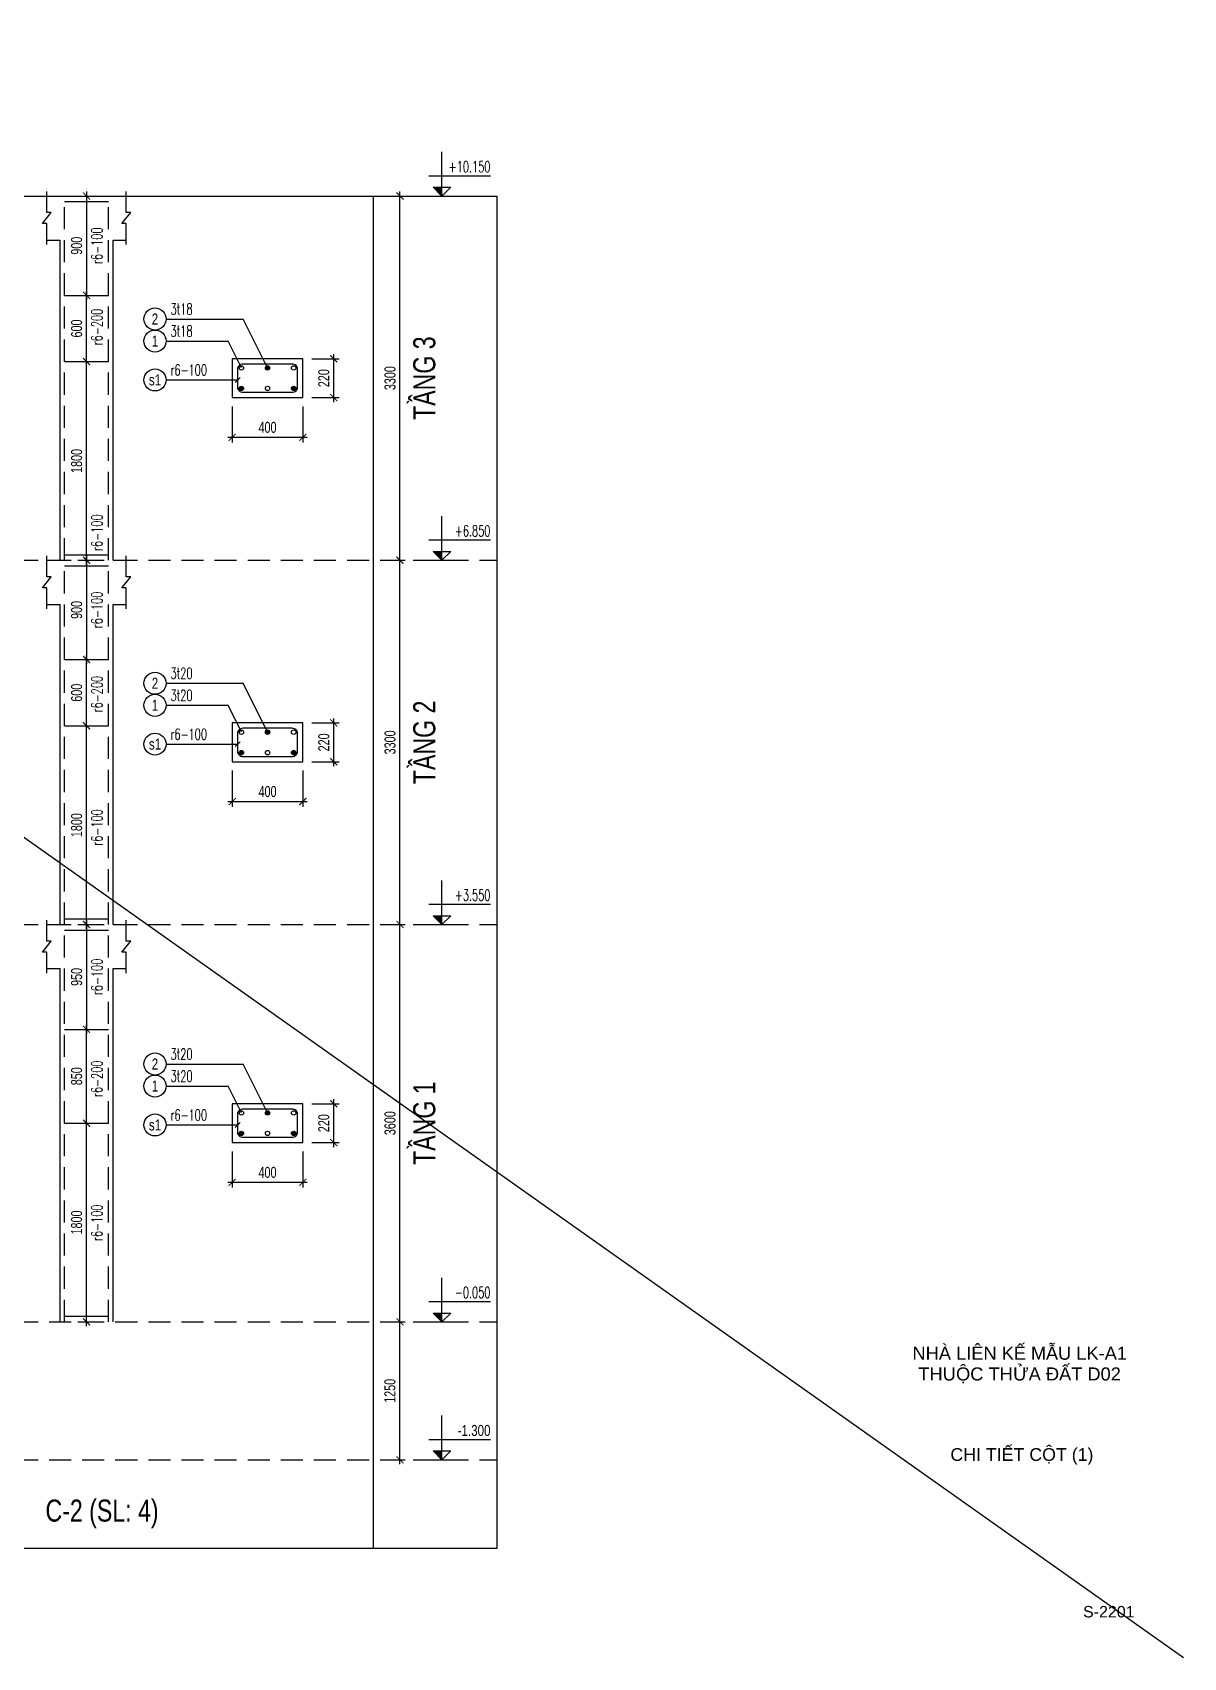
# Model space of a CAD drawing. Header units: millimetres. Extents: x -529861 to -223882, y -171969 to 61504.
# Drawn here: x -465816 to -459297, y -81333 to -72131 of the extents above; entities that cross this region are included whole.
import ezdxf
from ezdxf.enums import TextEntityAlignment as Align

# ---------------------------------------------------------------- set-up
doc = ezdxf.new("R2010")
doc.units = ezdxf.units.MM
doc.header["$LTSCALE"] = 5000
doc.linetypes.add('HIDDEN', pattern=[0.375, 0.25, -0.125])
doc.layers.get('Defpoints').update_dxf_attribs({"color": 143})
doc.layers.add('G-ANNO-TTLB', color=7, linetype='Continuous', lineweight=18)
for name, color, linetype in [('KC_DIM', 1, 'Continuous'), ('KCS_BORDER', 3, 'Continuous'), ('KCS_CHI', 1, 'Continuous'), ('KCS_DIM', 1, 'Continuous'), ('KCS_HATCH', 201, 'Continuous'), ('KCS_HIDDEN', 8, 'HIDDEN'), ('KCS_SOTHEP_CIRCLE', 1, 'Continuous'), ('KCS_SOTHEP_TEXT', 2, 'Continuous'), ('KCS_STEEL', 4, 'Continuous'), ('KCS_STEEL_HIDDEN', 4, 'HIDDEN'), ('KCS_STEEL_SNODE', 6, 'Continuous'), ('KCS_TEXT', 2, 'Continuous'), ('KCS_TEXT_BANVE_SO', 1, 'Continuous'), ('KCS_TEXT_BANVE_TEN', 162, 'Continuous'), ('KCS_TEXT_TCK', 4, 'Continuous')]:
    doc.layers.add(name, color=color, linetype=linetype)
doc.layers.add('KCS_Plotter', color=11, linetype='Continuous', plot=False)
doc.styles.add('Arial_13', font='arial.ttf', dxfattribs={"height": 2.5})
doc.styles.add('Arial_14', font='arial.ttf', dxfattribs={"height": 2.5})
doc.styles.add('KCS_BIGTEXT', font='arial.ttf', dxfattribs={"width": 0.75})
doc.styles.add('KCS_SMTEXT', font='arial.ttf', dxfattribs={"width": 0.7})
doc.styles.add('vnsimpli', font='vnsimli.shx', dxfattribs={"width": 0.65})
doc.dimstyles.new('KCS_DIM25', dxfattribs={"dimscale": 25, "dimtxt": 2.5, "dimasz": 1.6, "dimexe": 1.2, "dimexo": 0, "dimgap": 1, "dimtad": 1, "dimdec": 0, "dimzin": 0, "dimdsep": 46, "dimtxsty": 'KCS_SMTEXT', "dimblk": 'ARCHTICK', "dimcen": 0, "dimdle": 1, "dimclrd": 256, "dimclre": 256, "dimclrt": 2, "dimadec": 0, "dimazin": 0, "dimtfac": 1, "dimtdec": 0, "dimtix": 1, "dimtmove": 2, "dimatfit": 3, "dimfxl": 1, "dimtolj": 1, "dimtzin": 0, "dimarcsym": 0})
doc.dimstyles.new('KCS_DIM25_40', dxfattribs={"dimtxt": 62.5, "dimasz": 40, "dimexe": 30, "dimexo": 0, "dimgap": 25, "dimtad": 1, "dimdec": 0, "dimlfac": 1.6, "dimzin": 13, "dimdsep": 46, "dimtxsty": 'KCS_SMTEXT', "dimblk": 'ARCHTICK', "dimblk1": 'ARCHTICK', "dimcen": 0, "dimdle": 25, "dimclrt": 2, "dimadec": 0, "dimazin": 0, "dimtfac": 1, "dimtdec": 0, "dimtix": 1, "dimtmove": 2, "dimatfit": 3, "dimfxl": 1, "dimtolj": 1, "dimtzin": 13, "dimarcsym": 0})

# ---------------------------------------------------------------- blocks, each defined once
blk = doc.blocks.new('COS_CD')
at = {"layer": 'KCS_HATCH'}
blk.add_hatch(color=256, dxfattribs=at).paths.add_polyline_path([(37.5, 50), (87.5, 0), (87.5, 50)])
at = {"layer": 'KCS_CHI'}
for p, q in [((0, 0), (175, 0)), ((37.5, 50), (137.5, 50)), ((87.5, 0), (37.5, 50)), ((87.5, 0), (87.5, 50)), ((87.5, 0), (137.5, 50))]:
    blk.add_line(p, q, dxfattribs=at)
blk = doc.blocks.new('_ArchTick')
at = {"color": 0, "linetype": 'ByBlock', "const_width": 0.15}
blk.add_lwpolyline([(-0.5, -0.5), (0.5, 0.5)], dxfattribs=at)
blk = doc.blocks.new('*D1069')
at = {"layer": 'Defpoints', "color": 0, "linetype": 'ByBlock', "ltscale": 1500, "transparency": 16777216}
for p in [(-463809.7, -77182.1), (-463734.7, -77182.1), (-463809.7, -79432.1)]:
    blk.add_point(p, dxfattribs=at)
at = {"layer": 'KCS_DIM', "color": 0, "linetype": 'ByBlock', "lineweight": -2, "ltscale": 1500, "transparency": 16777216}
for p, q in [((-463809.7, -77182.1), (-463704.7, -77182.1)), ((-463734.7, -79457.1), (-463734.7, -77157.1)), ((-463809.7, -79432.1), (-463704.7, -79432.1))]:
    blk.add_line(p, q, dxfattribs=at)
at = {"layer": 'KCS_DIM', "color": 0, "linetype": 'ByBlock', "lineweight": -2, "ltscale": 1500, "transparency": 16777216, "xscale": 40, "yscale": 40, "zscale": 40}
for p, rotation in [((-463734.7, -77182.1), 90), ((-463734.7, -79432.1), 270)]:
    blk.add_blockref('_ArchTick', p, dxfattribs=dict(at, rotation=rotation))
at = {"layer": 'KCS_DIM', "color": 2, "linetype": 'ByBlock', "ltscale": 1500, "transparency": 16777216, "insert": (-463790.9, -78307.1), "char_height": 62.5, "attachment_point": 5, "rotation": 90, "style": 'KCS_SMTEXT'}
blk.add_mtext('\\A1;3600', dxfattribs=at)
blk = doc.blocks.new('*D1070')
at = {"layer": 'Defpoints', "color": 0, "linetype": 'ByBlock', "ltscale": 1500, "transparency": 16777216}
for p in [(-463809.7, -75119.6), (-463734.7, -75119.6), (-463809.7, -77182.1)]:
    blk.add_point(p, dxfattribs=at)
at = {"layer": 'KCS_DIM', "color": 0, "linetype": 'ByBlock', "lineweight": -2, "ltscale": 1500, "transparency": 16777216}
for p, q in [((-463809.7, -75119.6), (-463704.7, -75119.6)), ((-463734.7, -77207.1), (-463734.7, -75094.6)), ((-463809.7, -77182.1), (-463704.7, -77182.1))]:
    blk.add_line(p, q, dxfattribs=at)
at = {"layer": 'KCS_DIM', "color": 0, "linetype": 'ByBlock', "lineweight": -2, "ltscale": 1500, "transparency": 16777216, "xscale": 40, "yscale": 40, "zscale": 40}
for p, rotation in [((-463734.7, -75119.6), 90), ((-463734.7, -77182.1), 270)]:
    blk.add_blockref('_ArchTick', p, dxfattribs=dict(at, rotation=rotation))
at = {"layer": 'KCS_DIM', "color": 2, "linetype": 'ByBlock', "ltscale": 1500, "transparency": 16777216, "insert": (-463790.9, -76150.9), "char_height": 62.5, "attachment_point": 5, "rotation": 90, "style": 'KCS_SMTEXT'}
blk.add_mtext('\\A1;3300', dxfattribs=at)
blk = doc.blocks.new('*D1071')
at = {"layer": 'Defpoints', "color": 0, "linetype": 'ByBlock', "ltscale": 1500, "transparency": 16777216}
for p in [(-463809.7, -73057.1), (-463734.7, -73057.1), (-463809.7, -75119.6)]:
    blk.add_point(p, dxfattribs=at)
at = {"layer": 'KCS_DIM', "color": 0, "linetype": 'ByBlock', "lineweight": -2, "ltscale": 1500, "transparency": 16777216}
for p, q in [((-463809.7, -73057.1), (-463704.7, -73057.1)), ((-463734.7, -75144.6), (-463734.7, -73032.1)), ((-463809.7, -75119.6), (-463704.7, -75119.6))]:
    blk.add_line(p, q, dxfattribs=at)
at = {"layer": 'KCS_DIM', "color": 0, "linetype": 'ByBlock', "lineweight": -2, "ltscale": 1500, "transparency": 16777216, "xscale": 40, "yscale": 40, "zscale": 40}
for p, rotation in [((-463734.7, -73057.1), 90), ((-463734.7, -75119.6), 270)]:
    blk.add_blockref('_ArchTick', p, dxfattribs=dict(at, rotation=rotation))
at = {"layer": 'KCS_DIM', "color": 2, "linetype": 'ByBlock', "ltscale": 1500, "transparency": 16777216, "insert": (-463790.9, -74088.4), "char_height": 62.5, "attachment_point": 5, "rotation": 90, "style": 'KCS_SMTEXT'}
blk.add_mtext('\\A1;3300', dxfattribs=at)
blk = doc.blocks.new('*D1099')
at = {"layer": 'Defpoints', "color": 0, "linetype": 'ByBlock', "ltscale": 1500, "transparency": 16777216}
for p in [(-465559.7, -78307.1), (-465509.7, -78307.1), (-465559.7, -79432.1)]:
    blk.add_point(p, dxfattribs=at)
at = {"layer": 'KCS_DIM', "color": 0, "linetype": 'ByBlock', "lineweight": -2, "ltscale": 1500, "transparency": 16777216}
for p, q in [((-465559.7, -78307.1), (-465479.7, -78307.1)), ((-465509.7, -79457.1), (-465509.7, -78282.1)), ((-465559.7, -79432.1), (-465479.7, -79432.1))]:
    blk.add_line(p, q, dxfattribs=at)
at = {"layer": 'KCS_DIM', "color": 0, "linetype": 'ByBlock', "lineweight": -2, "ltscale": 1500, "transparency": 16777216, "xscale": 40, "yscale": 40, "zscale": 40}
for p, rotation in [((-465509.7, -78307.1), 90), ((-465509.7, -79432.1), 270)]:
    blk.add_blockref('_ArchTick', p, dxfattribs=dict(at, rotation=rotation))
at = {"layer": 'KCS_DIM', "color": 2, "linetype": 'ByBlock', "ltscale": 1500, "transparency": 16777216, "insert": (-465565.9, -78869.6), "char_height": 62.5, "attachment_point": 5, "rotation": 90, "style": 'KCS_SMTEXT'}
blk.add_mtext('\\A1;1800', dxfattribs=at)
blk = doc.blocks.new('*D1100')
at = {"layer": 'Defpoints', "color": 0, "linetype": 'ByBlock', "ltscale": 1500, "transparency": 16777216}
for p in [(-465559.7, -77182.1), (-465559.7, -77775.9), (-465509.7, -77775.9)]:
    blk.add_point(p, dxfattribs=at)
at = {"layer": 'KCS_DIM', "color": 0, "linetype": 'ByBlock', "lineweight": -2, "ltscale": 1500, "transparency": 16777216}
for p, q in [((-465559.7, -77182.1), (-465479.7, -77182.1)), ((-465509.7, -77157.1), (-465509.7, -77800.9)), ((-465559.7, -77775.9), (-465479.7, -77775.9))]:
    blk.add_line(p, q, dxfattribs=at)
at = {"layer": 'KCS_DIM', "color": 0, "linetype": 'ByBlock', "lineweight": -2, "ltscale": 1500, "transparency": 16777216, "xscale": 40, "yscale": 40, "zscale": 40}
for p, rotation in [((-465509.7, -77182.1), 90), ((-465509.7, -77775.9), 270)]:
    blk.add_blockref('_ArchTick', p, dxfattribs=dict(at, rotation=rotation))
at = {"layer": 'KCS_DIM', "color": 2, "linetype": 'ByBlock', "ltscale": 1500, "transparency": 16777216, "insert": (-465565.9, -77479), "char_height": 62.5, "attachment_point": 5, "rotation": 90, "style": 'KCS_SMTEXT'}
blk.add_mtext('\\A1;950', dxfattribs=at)
blk = doc.blocks.new('*D1101')
at = {"layer": 'Defpoints', "color": 0, "linetype": 'ByBlock', "ltscale": 1500, "transparency": 16777216}
for p in [(-465559.7, -77775.9), (-465509.7, -77775.9), (-465559.7, -78307.1)]:
    blk.add_point(p, dxfattribs=at)
at = {"layer": 'KCS_DIM', "color": 0, "linetype": 'ByBlock', "lineweight": -2, "ltscale": 1500, "transparency": 16777216}
for p, q in [((-465509.7, -78332.1), (-465509.7, -77750.9)), ((-465559.7, -77775.9), (-465479.7, -77775.9)), ((-465559.7, -78307.1), (-465479.7, -78307.1))]:
    blk.add_line(p, q, dxfattribs=at)
at = {"layer": 'KCS_DIM', "color": 0, "linetype": 'ByBlock', "lineweight": -2, "ltscale": 1500, "transparency": 16777216, "xscale": 40, "yscale": 40, "zscale": 40}
for p, rotation in [((-465509.7, -77775.9), 90), ((-465509.7, -78307.1), 270)]:
    blk.add_blockref('_ArchTick', p, dxfattribs=dict(at, rotation=rotation))
at = {"layer": 'KCS_DIM', "color": 2, "linetype": 'ByBlock', "ltscale": 1500, "transparency": 16777216, "insert": (-465565.9, -78041.5), "char_height": 62.5, "attachment_point": 5, "rotation": 90, "style": 'KCS_SMTEXT'}
blk.add_mtext('\\A1;850', dxfattribs=at)
blk = doc.blocks.new('*D1102')
at = {"layer": 'Defpoints', "color": 0, "linetype": 'ByBlock', "ltscale": 1500, "transparency": 16777216}
for p in [(-464684.7, -78467.1), (-464284.7, -78467.1), (-464284.7, -78642.1)]:
    blk.add_point(p, dxfattribs=at)
at = {"layer": 'KCS_DIM', "linetype": 'ByBlock', "lineweight": -2, "ltscale": 1500, "transparency": 16777216}
for p, q in [((-464684.7, -78467.1), (-464684.7, -78672.1)), ((-464284.7, -78467.1), (-464284.7, -78672.1)), ((-464709.7, -78642.1), (-464259.7, -78642.1))]:
    blk.add_line(p, q, dxfattribs=at)
at = {"layer": 'KCS_DIM', "linetype": 'ByBlock', "lineweight": -2, "ltscale": 1500, "transparency": 16777216, "xscale": 40, "yscale": 40, "zscale": 40, "rotation": 180}
blk.add_blockref('_ArchTick', (-464684.7, -78642.1), dxfattribs=at)
at = {"layer": 'KCS_DIM', "linetype": 'ByBlock', "lineweight": -2, "ltscale": 1500, "transparency": 16777216, "xscale": 40, "yscale": 40, "zscale": 40}
blk.add_blockref('_ArchTick', (-464284.7, -78642.1), dxfattribs=at)
at = {"layer": 'KCS_DIM', "color": 2, "linetype": 'ByBlock', "ltscale": 1500, "transparency": 16777216, "insert": (-464484.7, -78585.9), "char_height": 62.5, "attachment_point": 5, "style": 'KCS_SMTEXT'}
blk.add_mtext('\\A1;400', dxfattribs=at)
blk = doc.blocks.new('*D1103')
at = {"layer": 'Defpoints', "color": 0, "linetype": 'ByBlock', "ltscale": 1500, "transparency": 16777216}
for p in [(-464234.7, -78197.1), (-464109.7, -78197.1), (-464234.7, -78417.1)]:
    blk.add_point(p, dxfattribs=at)
at = {"layer": 'KCS_DIM', "linetype": 'ByBlock', "lineweight": -2, "ltscale": 1500, "transparency": 16777216}
for p, q in [((-464234.7, -78197.1), (-464079.7, -78197.1)), ((-464109.7, -78442.1), (-464109.7, -78172.1)), ((-464234.7, -78417.1), (-464079.7, -78417.1))]:
    blk.add_line(p, q, dxfattribs=at)
at = {"layer": 'KCS_DIM', "linetype": 'ByBlock', "lineweight": -2, "ltscale": 1500, "transparency": 16777216, "xscale": 40, "yscale": 40, "zscale": 40}
for p, rotation in [((-464109.7, -78197.1), 90), ((-464109.7, -78417.1), 270)]:
    blk.add_blockref('_ArchTick', p, dxfattribs=dict(at, rotation=rotation))
at = {"layer": 'KCS_DIM', "color": 2, "linetype": 'ByBlock', "ltscale": 1500, "transparency": 16777216, "insert": (-464165.9, -78307.1), "char_height": 62.5, "attachment_point": 5, "rotation": 90, "style": 'KCS_SMTEXT'}
blk.add_mtext('\\A1;220', dxfattribs=at)
blk = doc.blocks.new('KC_SNODE')
at = {"layer": 'KCS_STEEL_SNODE'}
blk.add_hatch(color=256, dxfattribs=at).paths.add_polyline_path([(12.5, 0, 1), (-12.5, 0, 1)])
blk.add_circle((0, 0), 12.5, dxfattribs=at)
blk = doc.blocks.new('KC_SNODE_2')
at = {"layer": 'KCS_STEEL_SNODE', "color": 3}
blk.add_circle((0, 0), 12.5, dxfattribs=at)
blk = doc.blocks.new('*D1107')
at = {"layer": 'Defpoints', "color": 0, "linetype": 'ByBlock', "ltscale": 1500, "transparency": 16777216}
for p in [(-465559.7, -76057.1), (-465509.7, -76057.1), (-465559.7, -77182.1)]:
    blk.add_point(p, dxfattribs=at)
at = {"layer": 'KCS_DIM', "color": 0, "linetype": 'ByBlock', "lineweight": -2, "ltscale": 1500, "transparency": 16777216}
for p, q in [((-465559.7, -76057.1), (-465479.7, -76057.1)), ((-465509.7, -77207.1), (-465509.7, -76032.1)), ((-465559.7, -77182.1), (-465479.7, -77182.1))]:
    blk.add_line(p, q, dxfattribs=at)
at = {"layer": 'KCS_DIM', "color": 0, "linetype": 'ByBlock', "lineweight": -2, "ltscale": 1500, "transparency": 16777216, "xscale": 40, "yscale": 40, "zscale": 40}
for p, rotation in [((-465509.7, -76057.1), 90), ((-465509.7, -77182.1), 270)]:
    blk.add_blockref('_ArchTick', p, dxfattribs=dict(at, rotation=rotation))
at = {"layer": 'KCS_DIM', "color": 2, "linetype": 'ByBlock', "ltscale": 1500, "transparency": 16777216, "insert": (-465565.9, -76619.6), "char_height": 62.5, "attachment_point": 5, "rotation": 90, "style": 'KCS_SMTEXT'}
blk.add_mtext('\\A1;1800', dxfattribs=at)
blk = doc.blocks.new('*D1108')
at = {"layer": 'Defpoints', "color": 0, "linetype": 'ByBlock', "ltscale": 1500, "transparency": 16777216}
for p in [(-465559.7, -75119.6), (-465559.7, -75682.1), (-465509.7, -75682.1)]:
    blk.add_point(p, dxfattribs=at)
at = {"layer": 'KCS_DIM', "color": 0, "linetype": 'ByBlock', "lineweight": -2, "ltscale": 1500, "transparency": 16777216}
for p, q in [((-465559.7, -75119.6), (-465479.7, -75119.6)), ((-465509.7, -75094.6), (-465509.7, -75707.1)), ((-465559.7, -75682.1), (-465479.7, -75682.1))]:
    blk.add_line(p, q, dxfattribs=at)
at = {"layer": 'KCS_DIM', "color": 0, "linetype": 'ByBlock', "lineweight": -2, "ltscale": 1500, "transparency": 16777216, "xscale": 40, "yscale": 40, "zscale": 40}
for p, rotation in [((-465509.7, -75119.6), 90), ((-465509.7, -75682.1), 270)]:
    blk.add_blockref('_ArchTick', p, dxfattribs=dict(at, rotation=rotation))
at = {"layer": 'KCS_DIM', "color": 2, "linetype": 'ByBlock', "ltscale": 1500, "transparency": 16777216, "insert": (-465565.9, -75400.9), "char_height": 62.5, "attachment_point": 5, "rotation": 90, "style": 'KCS_SMTEXT'}
blk.add_mtext('\\A1;900', dxfattribs=at)
blk = doc.blocks.new('*D1109')
at = {"layer": 'Defpoints', "color": 0, "linetype": 'ByBlock', "ltscale": 1500, "transparency": 16777216}
for p in [(-465559.7, -75682.1), (-465509.7, -75682.1), (-465559.7, -76057.1)]:
    blk.add_point(p, dxfattribs=at)
at = {"layer": 'KCS_DIM', "color": 0, "linetype": 'ByBlock', "lineweight": -2, "ltscale": 1500, "transparency": 16777216}
for p, q in [((-465559.7, -75682.1), (-465479.7, -75682.1)), ((-465509.7, -76082.1), (-465509.7, -75657.1)), ((-465559.7, -76057.1), (-465479.7, -76057.1))]:
    blk.add_line(p, q, dxfattribs=at)
at = {"layer": 'KCS_DIM', "color": 0, "linetype": 'ByBlock', "lineweight": -2, "ltscale": 1500, "transparency": 16777216, "xscale": 40, "yscale": 40, "zscale": 40}
for p, rotation in [((-465509.7, -75682.1), 90), ((-465509.7, -76057.1), 270)]:
    blk.add_blockref('_ArchTick', p, dxfattribs=dict(at, rotation=rotation))
at = {"layer": 'KCS_DIM', "color": 2, "linetype": 'ByBlock', "ltscale": 1500, "transparency": 16777216, "insert": (-465565.9, -75869.6), "char_height": 62.5, "attachment_point": 5, "rotation": 90, "style": 'KCS_SMTEXT'}
blk.add_mtext('\\A1;600', dxfattribs=at)
blk = doc.blocks.new('*D1110')
at = {"layer": 'Defpoints', "color": 0, "linetype": 'ByBlock', "ltscale": 1500, "transparency": 16777216}
for p in [(-464684.7, -76310.9), (-464284.7, -76310.9), (-464284.7, -76485.9)]:
    blk.add_point(p, dxfattribs=at)
at = {"layer": 'KCS_DIM', "linetype": 'ByBlock', "lineweight": -2, "ltscale": 1500, "transparency": 16777216}
for p, q in [((-464684.7, -76310.9), (-464684.7, -76515.9)), ((-464284.7, -76310.9), (-464284.7, -76515.9)), ((-464709.7, -76485.9), (-464259.7, -76485.9))]:
    blk.add_line(p, q, dxfattribs=at)
at = {"layer": 'KCS_DIM', "linetype": 'ByBlock', "lineweight": -2, "ltscale": 1500, "transparency": 16777216, "xscale": 40, "yscale": 40, "zscale": 40, "rotation": 180}
blk.add_blockref('_ArchTick', (-464684.7, -76485.9), dxfattribs=at)
at = {"layer": 'KCS_DIM', "linetype": 'ByBlock', "lineweight": -2, "ltscale": 1500, "transparency": 16777216, "xscale": 40, "yscale": 40, "zscale": 40}
blk.add_blockref('_ArchTick', (-464284.7, -76485.9), dxfattribs=at)
at = {"layer": 'KCS_DIM', "color": 2, "linetype": 'ByBlock', "ltscale": 1500, "transparency": 16777216, "insert": (-464484.7, -76429.6), "char_height": 62.5, "attachment_point": 5, "style": 'KCS_SMTEXT'}
blk.add_mtext('\\A1;400', dxfattribs=at)
blk = doc.blocks.new('*D1111')
at = {"layer": 'Defpoints', "color": 0, "linetype": 'ByBlock', "ltscale": 1500, "transparency": 16777216}
for p in [(-464234.7, -76040.9), (-464109.7, -76040.9), (-464234.7, -76260.9)]:
    blk.add_point(p, dxfattribs=at)
at = {"layer": 'KCS_DIM', "linetype": 'ByBlock', "lineweight": -2, "ltscale": 1500, "transparency": 16777216}
for p, q in [((-464234.7, -76040.9), (-464079.7, -76040.9)), ((-464109.7, -76285.9), (-464109.7, -76015.9)), ((-464234.7, -76260.9), (-464079.7, -76260.9))]:
    blk.add_line(p, q, dxfattribs=at)
at = {"layer": 'KCS_DIM', "linetype": 'ByBlock', "lineweight": -2, "ltscale": 1500, "transparency": 16777216, "xscale": 40, "yscale": 40, "zscale": 40}
for p, rotation in [((-464109.7, -76040.9), 90), ((-464109.7, -76260.9), 270)]:
    blk.add_blockref('_ArchTick', p, dxfattribs=dict(at, rotation=rotation))
at = {"layer": 'KCS_DIM', "color": 2, "linetype": 'ByBlock', "ltscale": 1500, "transparency": 16777216, "insert": (-464165.9, -76150.9), "char_height": 62.5, "attachment_point": 5, "rotation": 90, "style": 'KCS_SMTEXT'}
blk.add_mtext('\\A1;220', dxfattribs=at)
blk = doc.blocks.new('*D1115')
at = {"layer": 'Defpoints', "color": 0, "linetype": 'ByBlock', "ltscale": 1500, "transparency": 16777216}
for p in [(-465559.7, -73994.6), (-465509.7, -73994.6), (-465559.7, -75119.6)]:
    blk.add_point(p, dxfattribs=at)
at = {"layer": 'KCS_DIM', "color": 0, "linetype": 'ByBlock', "lineweight": -2, "ltscale": 1500, "transparency": 16777216}
for p, q in [((-465509.7, -75144.6), (-465509.7, -73969.6)), ((-465559.7, -73994.6), (-465479.7, -73994.6)), ((-465559.7, -75119.6), (-465479.7, -75119.6))]:
    blk.add_line(p, q, dxfattribs=at)
at = {"layer": 'KCS_DIM', "color": 0, "linetype": 'ByBlock', "lineweight": -2, "ltscale": 1500, "transparency": 16777216, "xscale": 40, "yscale": 40, "zscale": 40}
for p, rotation in [((-465509.7, -73994.6), 90), ((-465509.7, -75119.6), 270)]:
    blk.add_blockref('_ArchTick', p, dxfattribs=dict(at, rotation=rotation))
at = {"layer": 'KCS_DIM', "color": 2, "linetype": 'ByBlock', "ltscale": 1500, "transparency": 16777216, "insert": (-465565.9, -74557.1), "char_height": 62.5, "attachment_point": 5, "rotation": 90, "style": 'KCS_SMTEXT'}
blk.add_mtext('\\A1;1800', dxfattribs=at)
blk = doc.blocks.new('*D1116')
at = {"layer": 'Defpoints', "color": 0, "linetype": 'ByBlock', "ltscale": 1500, "transparency": 16777216}
for p in [(-465559.7, -73057.1), (-465559.7, -73619.6), (-465509.7, -73619.6)]:
    blk.add_point(p, dxfattribs=at)
at = {"layer": 'KCS_DIM', "color": 0, "linetype": 'ByBlock', "lineweight": -2, "ltscale": 1500, "transparency": 16777216}
for p, q in [((-465559.7, -73057.1), (-465479.7, -73057.1)), ((-465509.7, -73032.1), (-465509.7, -73644.6)), ((-465559.7, -73619.6), (-465479.7, -73619.6))]:
    blk.add_line(p, q, dxfattribs=at)
at = {"layer": 'KCS_DIM', "color": 0, "linetype": 'ByBlock', "lineweight": -2, "ltscale": 1500, "transparency": 16777216, "xscale": 40, "yscale": 40, "zscale": 40}
for p, rotation in [((-465509.7, -73057.1), 90), ((-465509.7, -73619.6), 270)]:
    blk.add_blockref('_ArchTick', p, dxfattribs=dict(at, rotation=rotation))
at = {"layer": 'KCS_DIM', "color": 2, "linetype": 'ByBlock', "ltscale": 1500, "transparency": 16777216, "insert": (-465565.9, -73338.4), "char_height": 62.5, "attachment_point": 5, "rotation": 90, "style": 'KCS_SMTEXT'}
blk.add_mtext('\\A1;900', dxfattribs=at)
blk = doc.blocks.new('*D1117')
at = {"layer": 'Defpoints', "color": 0, "linetype": 'ByBlock', "ltscale": 1500, "transparency": 16777216}
for p in [(-465559.7, -73619.6), (-465509.7, -73619.6), (-465559.7, -73994.6)]:
    blk.add_point(p, dxfattribs=at)
at = {"layer": 'KCS_DIM', "color": 0, "linetype": 'ByBlock', "lineweight": -2, "ltscale": 1500, "transparency": 16777216}
for p, q in [((-465509.7, -74019.6), (-465509.7, -73594.6)), ((-465559.7, -73619.6), (-465479.7, -73619.6)), ((-465559.7, -73994.6), (-465479.7, -73994.6))]:
    blk.add_line(p, q, dxfattribs=at)
at = {"layer": 'KCS_DIM', "color": 0, "linetype": 'ByBlock', "lineweight": -2, "ltscale": 1500, "transparency": 16777216, "xscale": 40, "yscale": 40, "zscale": 40}
for p, rotation in [((-465509.7, -73619.6), 90), ((-465509.7, -73994.6), 270)]:
    blk.add_blockref('_ArchTick', p, dxfattribs=dict(at, rotation=rotation))
at = {"layer": 'KCS_DIM', "color": 2, "linetype": 'ByBlock', "ltscale": 1500, "transparency": 16777216, "insert": (-465565.9, -73807.1), "char_height": 62.5, "attachment_point": 5, "rotation": 90, "style": 'KCS_SMTEXT'}
blk.add_mtext('\\A1;600', dxfattribs=at)
blk = doc.blocks.new('*D1118')
at = {"layer": 'Defpoints', "color": 0, "linetype": 'ByBlock', "ltscale": 1500, "transparency": 16777216}
for p in [(-464684.7, -74248.4), (-464284.7, -74248.4), (-464284.7, -74423.4)]:
    blk.add_point(p, dxfattribs=at)
at = {"layer": 'KCS_DIM', "linetype": 'ByBlock', "lineweight": -2, "ltscale": 1500, "transparency": 16777216}
for p, q in [((-464684.7, -74248.4), (-464684.7, -74453.4)), ((-464284.7, -74248.4), (-464284.7, -74453.4)), ((-464709.7, -74423.4), (-464259.7, -74423.4))]:
    blk.add_line(p, q, dxfattribs=at)
at = {"layer": 'KCS_DIM', "linetype": 'ByBlock', "lineweight": -2, "ltscale": 1500, "transparency": 16777216, "xscale": 40, "yscale": 40, "zscale": 40, "rotation": 180}
blk.add_blockref('_ArchTick', (-464684.7, -74423.4), dxfattribs=at)
at = {"layer": 'KCS_DIM', "linetype": 'ByBlock', "lineweight": -2, "ltscale": 1500, "transparency": 16777216, "xscale": 40, "yscale": 40, "zscale": 40}
blk.add_blockref('_ArchTick', (-464284.7, -74423.4), dxfattribs=at)
at = {"layer": 'KCS_DIM', "color": 2, "linetype": 'ByBlock', "ltscale": 1500, "transparency": 16777216, "insert": (-464484.7, -74367.1), "char_height": 62.5, "attachment_point": 5, "style": 'KCS_SMTEXT'}
blk.add_mtext('\\A1;400', dxfattribs=at)
blk = doc.blocks.new('*D1119')
at = {"layer": 'Defpoints', "color": 0, "linetype": 'ByBlock', "ltscale": 1500, "transparency": 16777216}
for p in [(-464234.7, -73978.4), (-464109.7, -73978.4), (-464234.7, -74198.4)]:
    blk.add_point(p, dxfattribs=at)
at = {"layer": 'KCS_DIM', "linetype": 'ByBlock', "lineweight": -2, "ltscale": 1500, "transparency": 16777216}
for p, q in [((-464234.7, -73978.4), (-464079.7, -73978.4)), ((-464109.7, -74223.4), (-464109.7, -73953.4)), ((-464234.7, -74198.4), (-464079.7, -74198.4))]:
    blk.add_line(p, q, dxfattribs=at)
at = {"layer": 'KCS_DIM', "linetype": 'ByBlock', "lineweight": -2, "ltscale": 1500, "transparency": 16777216, "xscale": 40, "yscale": 40, "zscale": 40}
for p, rotation in [((-464109.7, -73978.4), 90), ((-464109.7, -74198.4), 270)]:
    blk.add_blockref('_ArchTick', p, dxfattribs=dict(at, rotation=rotation))
at = {"layer": 'KCS_DIM', "color": 2, "linetype": 'ByBlock', "ltscale": 1500, "transparency": 16777216, "insert": (-464165.9, -74088.4), "char_height": 62.5, "attachment_point": 5, "rotation": 90, "style": 'KCS_SMTEXT'}
blk.add_mtext('\\A1;220', dxfattribs=at)
blk = doc.blocks.new('*D1821')
at = {"layer": 'Defpoints', "color": 0, "linetype": 'ByBlock', "ltscale": 1500, "transparency": 16777216}
for p in [(-437653, -79914.1), (-437578, -79914.1), (-437653, -80695.3)]:
    blk.add_point(p, dxfattribs=at)
at = {"layer": 'KCS_DIM', "color": 1, "linetype": 'ByBlock', "lineweight": -2, "ltscale": 1500, "transparency": 16777216}
for p, q in [((-437653, -79914.1), (-437548, -79914.1)), ((-437578, -80720.3), (-437578, -79889.1)), ((-437653, -80695.3), (-437548, -80695.3))]:
    blk.add_line(p, q, dxfattribs=at)
at = {"layer": 'KCS_DIM', "color": 1, "linetype": 'ByBlock', "lineweight": -2, "ltscale": 1500, "transparency": 16777216, "xscale": 40, "yscale": 40, "zscale": 40}
for p, rotation in [((-437578, -79914.1), 90), ((-437578, -80695.3), 270)]:
    blk.add_blockref('_ArchTick', p, dxfattribs=dict(at, rotation=rotation))
at = {"layer": 'KCS_DIM', "color": 2, "linetype": 'ByBlock', "ltscale": 1500, "transparency": 16777216, "insert": (-437634.9, -80304.7), "char_height": 62.5, "attachment_point": 5, "rotation": 90, "style": 'KCS_SMTEXT'}
blk.add_mtext('\\A1;1250', dxfattribs=at)
blk = doc.blocks.new('cot mong')
at = {"layer": 'KCS_CHI', "linetype": 'ByBlock', "ltscale": 1500}
for p, q in [((-437340.49, -80695.33), (-437340.49, -80445.33)), ((-437415.49, -80580.33), (-437065.49, -80580.33))]:
    blk.add_line(p, q, dxfattribs=at)
at = {"layer": 'KCS_CHI', "linetype": 'ByBlock'}
blk.add_blockref('COS_CD', (-437427.99, -80695.33), dxfattribs=at)
at = {"layer": 'KCS_TEXT', "linetype": 'ByBlock', "ltscale": 1500, "style": 'KCS_SMTEXT', "width": 0.75}
blk.add_text('-1.300', height=62.5, dxfattribs=at).set_placement((-437065.49, -80560.33), align=Align.RIGHT)
at = {"layer": 'KCS_DIM', "linetype": 'ByBlock', "ltscale": 1500}
dim = blk.add_aligned_dim(p1=(-437652.99, -80695.33), p2=(-437652.99, -79914.08), distance=-75, dimstyle='KCS_DIM25_40', dxfattribs=at)
dim.commit()
dim.dimension.update_dxf_attribs({"geometry": '*D1821', "text_midpoint": (-437634.9, -80304.7)})

msp = doc.modelspace()

# ---------------------------------------------------------------- linework, layer by layer
at = {"layer": 'KCS_BORDER', "linetype": 'ByBlock', "ltscale": 1500}
for p, q in [((-470034.65, -73057.14), (-463184.65, -73057.14)), ((-465734.65, -73057.14), (-465284.65, -73057.14)), ((-463884.65, -80713.39), (-463884.65, -73057.14)), ((-463184.65, -80713.39), (-463184.65, -73057.14)), ((-465734.65, -73307.14), (-465659.65, -73307.14)), ((-465659.65, -75119.64), (-465659.65, -73307.14)), ((-465359.65, -73307.14), (-465284.65, -73307.14)), ((-465359.65, -75119.64), (-465359.65, -73307.14)), ((-465734.65, -75119.64), (-465659.65, -75119.64)), ((-465359.65, -75119.64), (-465284.65, -75119.64)), ((-465734.65, -75369.64), (-465659.65, -75369.64)), ((-465659.65, -77182.14), (-465659.65, -75369.64)), ((-465359.65, -75369.64), (-465284.65, -75369.64)), ((-465359.65, -77182.14), (-465359.65, -75369.64)), ((-465734.65, -77182.14), (-465659.65, -77182.14)), ((-465359.65, -77182.14), (-465284.65, -77182.14)), ((-465734.65, -77432.14), (-465659.65, -77432.14)), ((-465659.65, -79432.14), (-465659.65, -77432.14)), ((-465359.65, -77432.14), (-465284.65, -77432.14)), ((-465359.65, -79432.14), (-465359.65, -77432.14)), ((-470034.65, -80713.39), (-463184.65, -80713.39))]:
    msp.add_line(p, q, dxfattribs=at)
at = {"layer": 'KCS_BORDER', "color": 1, "linetype": 'ByBlock', "ltscale": 1500}
for points in [[(-465734.65, -73332.14), (-465734.65, -73213.39), (-465759.65, -73213.39), (-465709.65, -73150.89), (-465734.65, -73150.89), (-465734.65, -73032.14)], [(-465284.65, -73332.14), (-465284.65, -73213.39), (-465309.65, -73213.39), (-465259.65, -73150.89), (-465284.65, -73150.89), (-465284.65, -73032.14)], [(-465734.65, -75394.64), (-465734.65, -75275.89), (-465759.65, -75275.89), (-465709.65, -75213.39), (-465734.65, -75213.39), (-465734.65, -75094.64)], [(-465284.65, -75394.64), (-465284.65, -75275.89), (-465309.65, -75275.89), (-465259.65, -75213.39), (-465284.65, -75213.39), (-465284.65, -75094.64)], [(-465734.65, -77457.14), (-465734.65, -77338.39), (-465759.65, -77338.39), (-465709.65, -77275.89), (-465734.65, -77275.89), (-465734.65, -77157.14)], [(-465284.65, -77457.14), (-465284.65, -77338.39), (-465309.65, -77338.39), (-465259.65, -77275.89), (-465284.65, -77275.89), (-465284.65, -77157.14)]]:
    msp.add_lwpolyline(points, dxfattribs=at)
at = {"layer": 'KCS_BORDER', "linetype": 'ByBlock', "ltscale": 1500}
for points in [[(-464684.65, -74198.39), (-464284.65, -74198.39), (-464284.65, -73978.39), (-464684.65, -73978.39), (-464684.65, -74198.39)], [(-464684.65, -76260.89), (-464284.65, -76260.89), (-464284.65, -76040.89), (-464684.65, -76040.89), (-464684.65, -76260.89)], [(-464684.65, -78417.14), (-464284.65, -78417.14), (-464284.65, -78197.14), (-464684.65, -78197.14), (-464684.65, -78417.14)]]:
    msp.add_lwpolyline(points, dxfattribs=at)
at = {"layer": 'KCS_CHI', "linetype": 'ByBlock', "ltscale": 1500}
for p, q in [((-463497.15, -73057.14), (-463497.15, -72807.14)), ((-463572.15, -72942.14), (-463222.15, -72942.14)), ((-465059.65, -73753.39), (-464623.15, -73753.39)), ((-464484.65, -74030.39), (-464623.15, -73753.39)), ((-465059.65, -73878.39), (-464708.65, -73878.39)), ((-464632.65, -74030.39), (-464708.65, -73878.39)), ((-465059.65, -74098.39), (-464654.65, -74098.39)), ((-463497.15, -75119.64), (-463497.15, -74869.64)), ((-463572.15, -75004.64), (-463222.15, -75004.64)), ((-465059.65, -75815.89), (-464623.15, -75815.89)), ((-464484.65, -76092.89), (-464623.15, -75815.89)), ((-465059.65, -75940.89), (-464708.65, -75940.89)), ((-464632.65, -76092.89), (-464708.65, -75940.89)), ((-465059.65, -76160.89), (-464654.65, -76160.89)), ((-463497.15, -77182.14), (-463497.15, -76932.14)), ((-463572.15, -77067.14), (-463222.15, -77067.14)), ((-465059.65, -77972.14), (-464623.15, -77972.14)), ((-464484.65, -78249.14), (-464623.15, -77972.14)), ((-465059.65, -78097.14), (-464708.65, -78097.14)), ((-464632.65, -78249.14), (-464708.65, -78097.14)), ((-465059.65, -78317.14), (-464654.65, -78317.14)), ((-463497.15, -79432.14), (-463497.15, -79182.14)), ((-463572.15, -79317.14), (-463222.15, -79317.14))]:
    msp.add_line(p, q, dxfattribs=at)
at = {"layer": 'KCS_CHI', "color": 3, "linetype": 'ByBlock', "ltscale": 1500}
for p, q in [((-464668.72, -74112.45), (-464640.59, -74084.33)), ((-464668.72, -76174.95), (-464640.59, -76146.83)), ((-464668.72, -78331.2), (-464640.59, -78303.08))]:
    msp.add_line(p, q, dxfattribs=at)
at = {"layer": 'KCS_HIDDEN', "linetype": 'HIDDEN', "ltscale": 0.1}
for p, q in [((-470034.65, -73057.14), (-463184.65, -73057.14)), ((-470034.65, -75119.64), (-463184.65, -75119.64)), ((-470034.65, -77182.14), (-463184.65, -77182.14)), ((-470034.65, -79432.14), (-463184.65, -79432.14)), ((-470034.65, -80213.39), (-463184.65, -80213.39))]:
    msp.add_line(p, q, dxfattribs=at)
at = {"layer": 'KCS_Plotter', "linetype": 'ByBlock', "ltscale": 1500}
msp.add_line((-472309.84, -72131.02), (-459297.19, -81332.82), dxfattribs=at)
at = {"layer": 'KCS_SOTHEP_CIRCLE', "color": 1, "linetype": 'ByBlock', "ltscale": 1500}
for centre in [(-465122.15, -73753.39), (-465122.15, -73878.39), (-465122.15, -74098.39), (-465122.15, -75815.89), (-465122.15, -75940.89), (-465122.15, -76160.89), (-465122.15, -77972.14), (-465122.15, -78097.14), (-465122.15, -78317.14)]:
    msp.add_circle(centre, 62.5, dxfattribs=at)
at = {"layer": 'KCS_STEEL', "linetype": 'ByBlock', "ltscale": 1500}
for p, q in [((-465634.65, -73088.39), (-465384.65, -73088.39)), ((-465634.65, -73619.64), (-465384.65, -73619.64)), ((-465634.65, -73994.64), (-465384.65, -73994.64)), ((-465634.65, -75088.39), (-465384.65, -75088.39)), ((-465634.65, -75150.89), (-465384.65, -75150.89)), ((-465634.65, -75682.14), (-465384.65, -75682.14)), ((-465634.65, -76057.14), (-465384.65, -76057.14)), ((-465634.65, -77150.89), (-465384.65, -77150.89)), ((-465634.65, -77213.39), (-465384.65, -77213.39)), ((-465634.65, -77775.89), (-465384.65, -77775.89)), ((-465634.65, -78307.14), (-465384.65, -78307.14)), ((-465634.65, -79400.89), (-465384.65, -79400.89))]:
    msp.add_line(p, q, dxfattribs=at)
for points in [[(-464654.65, -74038.39), (-464654.65, -74138.39, 0.4142136), (-464624.65, -74168.39), (-464344.65, -74168.39, 0.4142136), (-464314.65, -74138.39), (-464314.65, -74038.39, 0.4142136), (-464344.65, -74008.39), (-464624.65, -74008.39, 0.4142136), (-464654.65, -74038.39)], [(-464654.65, -76100.89), (-464654.65, -76200.89, 0.4142136), (-464624.65, -76230.89), (-464344.65, -76230.89, 0.4142136), (-464314.65, -76200.89), (-464314.65, -76100.89, 0.4142136), (-464344.65, -76070.89), (-464624.65, -76070.89, 0.4142136), (-464654.65, -76100.89)], [(-464654.65, -78257.14), (-464654.65, -78357.14, 0.4142136), (-464624.65, -78387.14), (-464344.65, -78387.14, 0.4142136), (-464314.65, -78357.14), (-464314.65, -78257.14, 0.4142136), (-464344.65, -78227.14), (-464624.65, -78227.14, 0.4142136), (-464654.65, -78257.14)]]:
    msp.add_lwpolyline(points, format="xyb", dxfattribs=at)
at = {"layer": 'KCS_STEEL_HIDDEN', "linetype": 'HIDDEN', "ltscale": 0.1}
for p, q in [((-465634.65, -75119.64), (-465634.65, -73057.14)), ((-465384.65, -75119.64), (-465384.65, -73057.14)), ((-465634.65, -77182.14), (-465634.65, -75119.64)), ((-465384.65, -77182.14), (-465384.65, -75119.64)), ((-465634.65, -79432.14), (-465634.65, -77182.14)), ((-465384.65, -79432.14), (-465384.65, -77182.14))]:
    msp.add_line(p, q, dxfattribs=at)

# ---------------------------------------------------------------- block references
at = {"layer": 'KC_DIM', "linetype": 'ByBlock'}
msp.add_blockref('cot mong', (-26156.66, 481.94), dxfattribs=at)
at = {"layer": 'KCS_CHI', "linetype": 'ByBlock'}
for p in [(-463584.65, -73057.14), (-463584.65, -75119.64), (-463584.65, -77182.14), (-463584.65, -79432.14)]:
    msp.add_blockref('COS_CD', p, dxfattribs=at)
at = {"layer": 'KCS_STEEL_SNODE', "linetype": 'ByBlock'}
for name, p in [('KC_SNODE_2', (-464632.65, -74030.39)), ('KC_SNODE', (-464484.65, -74030.39)), ('KC_SNODE_2', (-464336.65, -74030.39)), ('KC_SNODE', (-464632.65, -74146.39)), ('KC_SNODE_2', (-464484.65, -74146.39)), ('KC_SNODE', (-464336.65, -74146.39)), ('KC_SNODE_2', (-464632.65, -76092.89)), ('KC_SNODE', (-464484.65, -76092.89)), ('KC_SNODE_2', (-464336.65, -76092.89)), ('KC_SNODE', (-464632.65, -76208.89)), ('KC_SNODE_2', (-464484.65, -76208.89)), ('KC_SNODE', (-464336.65, -76208.89)), ('KC_SNODE_2', (-464632.65, -78249.14)), ('KC_SNODE', (-464484.65, -78249.14)), ('KC_SNODE_2', (-464336.65, -78249.14)), ('KC_SNODE', (-464632.65, -78365.14)), ('KC_SNODE_2', (-464484.65, -78365.14)), ('KC_SNODE', (-464336.65, -78365.14))]:
    msp.add_blockref(name, p, dxfattribs=at)

# ---------------------------------------------------------------- texts
at = {"layer": 'G-ANNO-TTLB', "lineweight": 9, "attachment_point": 1}
for s, insert, char_height, width, style in [('NHÀ LIÊN K', (-460832.2, -79572.74), 74.014, 695.4167, 'Arial_13'), ('\\fArial|b0|i0|c254|p34|;Ế', (-460258.43, -79572.74), 74.0138, 83.0703, 'Arial_14'), (' M', (-460189.89, -79572.74), 74.014, 137.6593, 'Arial_13'), ('\\fArial|b0|i0|c254|p34|;Ẫ', (-460076.31, -79572.74), 74.0138, 83.0703, 'Arial_14'), ('U LK-A1', (-460007.77, -79572.74), 74.014, 472.3137, 'Arial_13'), ('\\fArial|b0|i0|c254|p34|;Ộ', (-460585.46, -79690.23), 74.0138, 97.3109, 'Arial_14'), ('\\fArial|b0|i0|c254|p34|;Ử', (-460262.34, -79690.23), 74.0138, 106.8046, 'Arial_14'), ('\\fArial|b0|i0|c254|p34|;Ấ', (-460001.89, -79690.23), 74.0138, 83.0703, 'Arial_14'), ('THU', (-460798.91, -79690.23), 74.014, 258.7045, 'Arial_13'), ('C TH', (-460505.17, -79690.23), 74.014, 294.3061, 'Arial_13'), ('A ', (-460174.22, -79690.23), 74.014, 118.6718, 'Arial_13'), ('Đ', (-460076.31, -79690.23), 74.01, 90.1906, 'Arial_13'), ('T D02', (-459933.35, -79690.23), 74.014, 341.7748, 'Arial_13')]:
    msp.add_mtext(s, dxfattribs=dict(at, insert=insert, char_height=char_height, width=width, style=style))
at = {"layer": 'KCS_SOTHEP_TEXT', "linetype": 'ByBlock', "ltscale": 1500, "style": 'KCS_SMTEXT', "width": 0.75}
for s, p in [('2', (-465122.15, -73753.39)), ('1', (-465122.15, -73878.39)), ('s1', (-465122.15, -74098.39)), ('2', (-465122.15, -75815.89)), ('1', (-465122.15, -75940.89)), ('s1', (-465122.15, -76160.89)), ('2', (-465122.15, -77972.14)), ('1', (-465122.15, -78097.14)), ('s1', (-465122.15, -78317.14))]:
    msp.add_text(s, height=62.5, dxfattribs=at).set_placement(p, align=Align.MIDDLE_CENTER)
at = {"layer": 'KCS_TEXT', "linetype": 'ByBlock', "ltscale": 1500, "style": 'vnsimpli', "width": 0.65}
for s, p in [('+10.150', (-463222.15, -72922.14)), ('+6.850', (-463222.15, -74984.64)), ('+3.550', (-463222.15, -77047.14)), ('-0.050', (-463222.15, -79297.14))]:
    msp.add_text(s, height=62.5, dxfattribs=at).set_placement(p, align=Align.RIGHT)
for s, p in [('r6-100', (-465419.65, -73338.39)), ('r6-200', (-465419.65, -73798.91)), ('r6-100', (-465419.65, -74963.39)), ('r6-100', (-465419.65, -75400.89)), ('r6-200', (-465419.65, -75878.04)), ('r6-100', (-465419.65, -76633.1)), ('r6-100', (-465419.65, -77479.01)), ('r6-200', (-465419.65, -78055.85)), ('r6-100', (-465419.65, -78871.35))]:
    msp.add_text(s, height=62.5, rotation=90, dxfattribs=at).set_placement(p, align=Align.CENTER)
for s, p in [('3t18', (-465034.65, -73728.39)), ('3t18', (-465034.65, -73853.39)), ('r6-100', (-465034.65, -74073.39)), ('3t20', (-465034.65, -75790.89)), ('3t20', (-465034.65, -75915.89)), ('r6-100', (-465034.65, -76135.89)), ('3t20', (-465034.65, -77947.14)), ('3t20', (-465034.65, -78072.14)), ('r6-100', (-465034.65, -78292.14))]:
    msp.add_text(s, height=62.5, dxfattribs=at).set_placement(p)
at = {"layer": 'KCS_TEXT_BANVE_SO', "linetype": 'ByBlock', "style": 'Arial_13'}
msp.add_text('S-2201', height=64.8, dxfattribs=at).set_placement((-459866.12, -81105.8))
at = {"layer": 'KCS_TEXT_BANVE_TEN', "linetype": 'ByBlock', "style": 'Arial_13'}
msp.add_text('CHI TIẾT CỘT (1) ', height=72, dxfattribs=at).set_placement((-460617.45, -80219.4))
at = {"layer": 'KCS_TEXT_TCK', "linetype": 'ByBlock', "ltscale": 1500, "style": 'KCS_BIGTEXT', "width": 0.75}
for s, p in [('TẦNG 3', (-463534.65, -74088.39)), ('TẦNG 2', (-463534.65, -76150.89)), ('TẦNG 1', (-463534.65, -78307.14))]:
    msp.add_text(s, height=125, rotation=90, dxfattribs=at).set_placement(p, align=Align.CENTER)
msp.add_text('C-2 (SL: 4)', height=125, dxfattribs=at).set_placement((-465422.15, -80563.39), align=Align.CENTER)

# ---------------------------------------------------------------- dimensions: what is measured, and where the dimension line sits
at = {"layer": 'KCS_DIM', "linetype": 'ByBlock', "ltscale": 1500}
for p1, p2, distance, dimstyle, picture, middle in [((-465559.65, -73057.14), (-465559.65, -73619.64), 50, 'KCS_DIM25_40', '*D1116', (-465565.9, -73338.39)), ((-463809.65, -75119.64), (-463809.65, -73057.14), -75, 'KCS_DIM25_40', '*D1071', (-463790.9, -74088.39)), ((-465559.65, -73994.64), (-465559.65, -73619.64), -50, 'KCS_DIM25_40', '*D1117', (-465565.9, -73807.14)), ((-465559.65, -75119.64), (-465559.65, -73994.64), -50, 'KCS_DIM25_40', '*D1115', (-465565.9, -74557.14)), ((-464234.65, -74198.39), (-464234.65, -73978.39), -125, 'KCS_DIM25', '*D1119', (-464165.9, -74088.39)), ((-464684.65, -74248.39), (-464284.65, -74248.39), -175, 'KCS_DIM25', '*D1118', (-464484.65, -74367.14)), ((-465559.65, -75119.64), (-465559.65, -75682.14), 50, 'KCS_DIM25_40', '*D1108', (-465565.9, -75400.89)), ((-463809.65, -77182.14), (-463809.65, -75119.64), -75, 'KCS_DIM25_40', '*D1070', (-463790.9, -76150.89)), ((-465559.65, -76057.14), (-465559.65, -75682.14), -50, 'KCS_DIM25_40', '*D1109', (-465565.9, -75869.64)), ((-465559.65, -77182.14), (-465559.65, -76057.14), -50, 'KCS_DIM25_40', '*D1107', (-465565.9, -76619.64)), ((-464234.65, -76260.89), (-464234.65, -76040.89), -125, 'KCS_DIM25', '*D1111', (-464165.9, -76150.89)), ((-464684.65, -76310.89), (-464284.65, -76310.89), -175, 'KCS_DIM25', '*D1110', (-464484.65, -76429.64)), ((-465559.65, -77182.14), (-465559.65, -77775.89), 50, 'KCS_DIM25_40', '*D1100', (-465565.9, -77479.01)), ((-463809.65, -79432.14), (-463809.65, -77182.14), -75, 'KCS_DIM25_40', '*D1069', (-463790.9, -78307.14)), ((-465559.65, -78307.14), (-465559.65, -77775.89), -50, 'KCS_DIM25_40', '*D1101', (-465565.9, -78041.51)), ((-464234.65, -78417.14), (-464234.65, -78197.14), -125, 'KCS_DIM25', '*D1103', (-464165.9, -78307.14)), ((-465559.65, -79432.14), (-465559.65, -78307.14), -50, 'KCS_DIM25_40', '*D1099', (-465565.9, -78869.64)), ((-464684.65, -78467.14), (-464284.65, -78467.14), -175, 'KCS_DIM25', '*D1102', (-464484.65, -78585.89))]:
    dim = msp.add_aligned_dim(p1=p1, p2=p2, distance=distance, dimstyle=dimstyle, dxfattribs=at)
    dim.commit()
    dim.dimension.update_dxf_attribs({"geometry": picture, "text_midpoint": middle})

doc.saveas('drawing.dxf')
